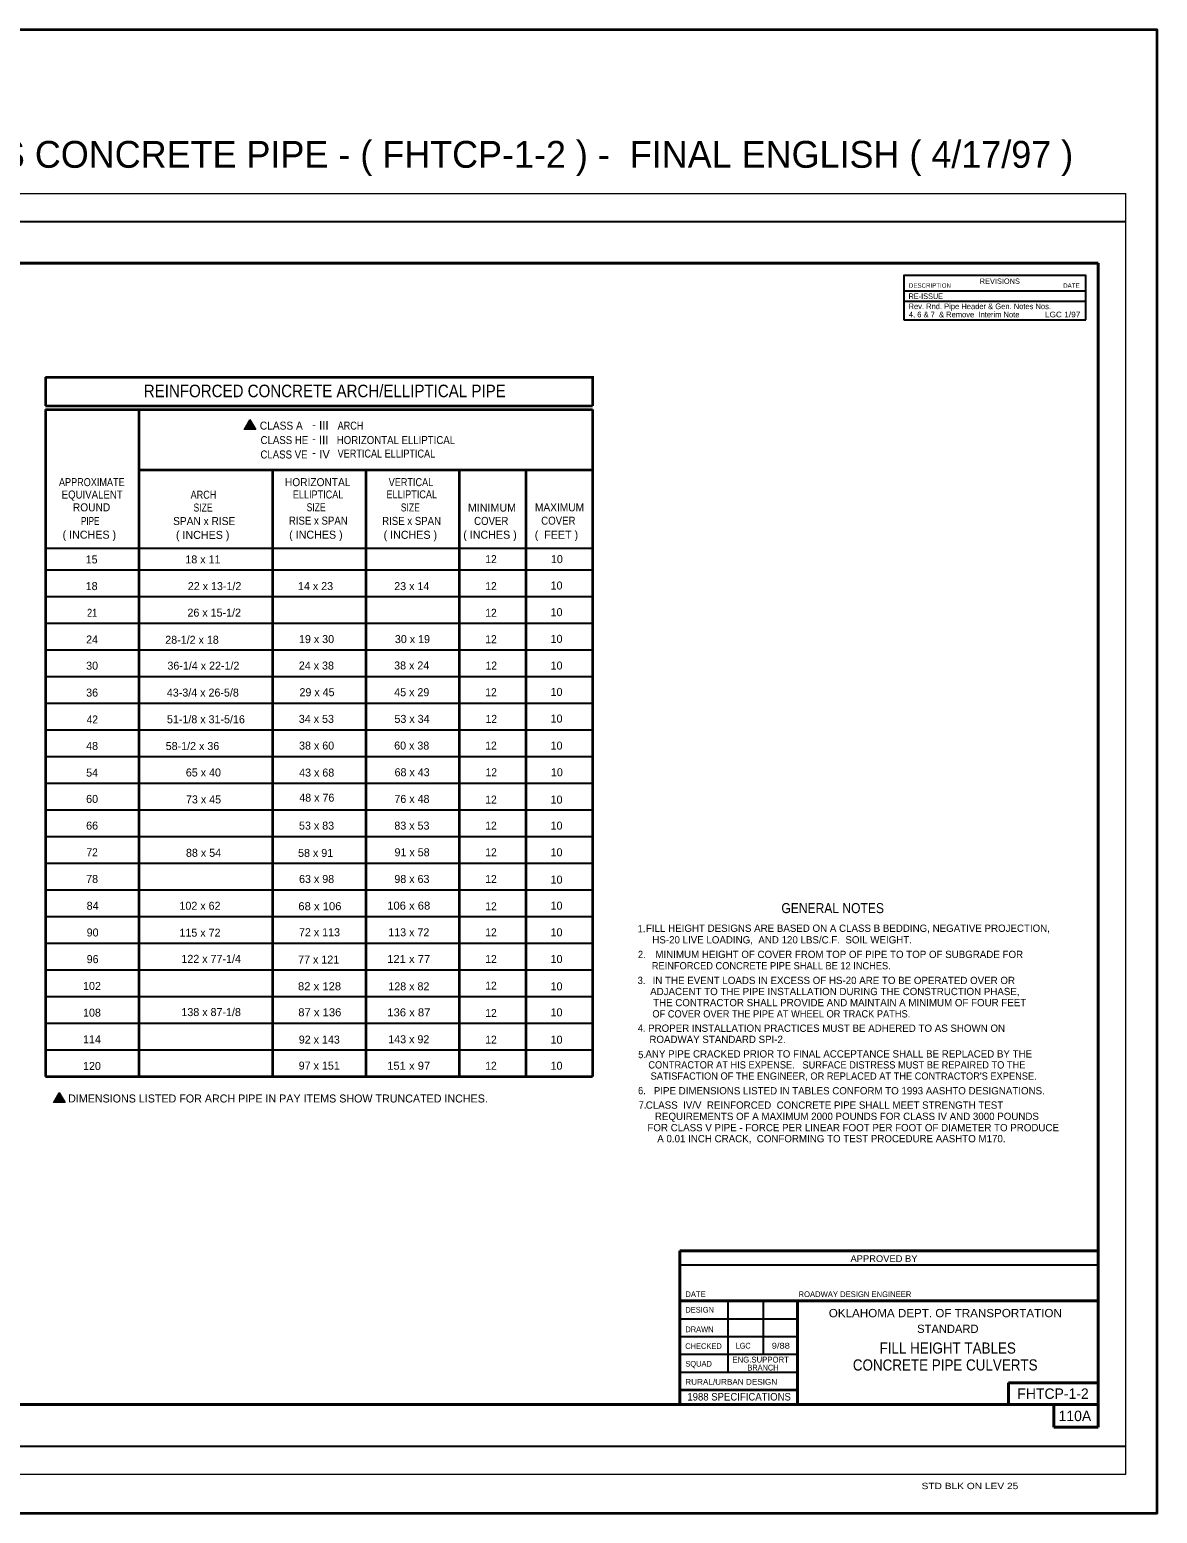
# Model space of a CAD drawing. Extents: x -11 to 393, y 8 to 509.
# Drawn here: x 168.4 to 370.9, y 242.7 to 509.2 of the extents above; entities that cross this region are included whole.
import ezdxf
from ezdxf.enums import TextEntityAlignment as Align

# ---------------------------------------------------------------- set-up
doc = ezdxf.new("R2010")
doc.units = 0
doc.header["$LTSCALE"] = 0.8
for name, color, linetype, lineweight in [('1', 7, 'Continuous', 40), ('10', 7, 'Continuous', 35), ('14', 7, 'Continuous', 35), ('15', 7, 'Continuous', 25), ('25', 7, 'Continuous', 25)]:
    doc.layers.add(name, color=color, linetype=linetype, lineweight=lineweight)

msp = doc.modelspace()

# ---------------------------------------------------------------- hatches: boundary and pattern name
at = {"layer": '25'}
for points in [[(206.9339, 437.3749), (207.9644, 439.1719), (208.9945, 437.3749)], [(172.6923, 316.5349), (173.7228, 318.3315), (174.7525, 316.5349)]]:
    msp.add_hatch(color=256, dxfattribs=at).paths.add_polyline_path(points)

# ---------------------------------------------------------------- linework, layer by layer
at = {"linetype": 'Continuous', "lineweight": 35}
msp.add_line((257.5, 430.1659), (257.5, 321.1575), dxfattribs=at)
at = {"layer": '1', "lineweight": 13}
for p, q in [((5.2963, 479.754), (365.2694, 479.754)), ((365.2694, 249.7714), (365.2694, 479.754)), ((5.2963, 249.7714), (365.2694, 249.7714))]:
    msp.add_line(p, q, dxfattribs=at)
at = {"layer": '1'}
for p, q in [((35.2941, 467.2553), (360.2695, 467.2553)), ((360.2695, 258.2145), (360.2695, 467.2553)), ((35.2941, 262.2705), (360.2695, 262.2705))]:
    msp.add_line(p, q, dxfattribs=at)
at = {"layer": '1', "lineweight": 25}
msp.add_line((20.2953, 254.7713), (365.2694, 254.7713), dxfattribs=at)
msp.add_lwpolyline([(20.2953, 254.7713), (20.2953, 474.7545), (365.2694, 474.7545)], dxfattribs=at)
at = {"layer": '10'}
for p, q in [((171.2518, 446.7972), (171.2518, 441.6222)), ((171.2518, 440.9472), (171.2518, 321.1568)), ((188.0215, 440.9472), (188.0215, 321.1575)), ((188.0215, 430.1659), (269.479, 430.1659)), ((211.9795, 430.1659), (211.9795, 321.1575)), ((228.7503, 430.1659), (228.7503, 321.1575)), ((245.521, 430.1659), (245.521, 321.1575))]:
    msp.add_line(p, q, dxfattribs=at)
at = {"layer": '10', "lineweight": 25}
for p, q in [((171.2518, 416.0929), (269.479, 416.0929)), ((171.2518, 412.1974), (269.479, 412.1974)), ((171.2518, 407.406), (269.479, 407.406)), ((171.2518, 402.6143), (269.479, 402.6143)), ((171.2518, 397.8229), (269.479, 397.8229)), ((171.2518, 393.0312), (269.479, 393.0312)), ((171.2518, 388.2394), (269.479, 388.2394)), ((171.2518, 383.448), (269.479, 383.448)), ((171.2518, 378.6563), (269.479, 378.6563)), ((171.2518, 373.8649), (269.479, 373.8649)), ((171.2518, 369.0732), (269.479, 369.0732)), ((171.2518, 364.2814), (269.479, 364.2814)), ((171.2518, 359.49), (269.479, 359.49)), ((171.2518, 354.6983), (269.479, 354.6983)), ((171.2518, 349.9073), (269.479, 349.9073)), ((171.2518, 345.1155), (269.479, 345.1155)), ((171.2518, 340.3242), (269.479, 340.3242)), ((171.2518, 335.5324), (269.479, 335.5324)), ((171.2518, 330.7407), (269.479, 330.7407)), ((171.2518, 325.9493), (269.479, 325.9493))]:
    msp.add_line(p, q, dxfattribs=at)
at = {"layer": '14'}
for p, q in [((171.2518, 446.7972), (269.479, 446.7972)), ((269.479, 446.9367), (269.479, 441.6222)), ((171.2518, 441.6222), (269.479, 441.6222)), ((171.2518, 440.9472), (269.479, 440.9472)), ((269.479, 440.9472), (269.479, 321.1575)), ((171.2518, 321.1575), (269.479, 321.1575))]:
    msp.add_line(p, q, dxfattribs=at)
at = {"layer": '25'}
for p, q in [((325.4024, 462.2768), (358.0897, 462.2768)), ((325.4024, 460.4078), (358.0897, 460.4078)), ((325.4024, 457.0665), (358.0897, 457.0665)), ((285.1484, 287.3674), (360.2695, 287.3674)), ((293.806, 280.8773), (293.806, 268.128)), ((300.1259, 280.8773), (300.1259, 271.2915)), ((285.1484, 277.6819), (306.3164, 277.6819)), ((285.1484, 274.4869), (306.3164, 274.4869)), ((285.1484, 271.2915), (306.2954, 271.2915)), ((285.1484, 268.0962), (306.2954, 268.0962))]:
    msp.add_line(p, q, dxfattribs=at)
at = {"layer": '25', "lineweight": 40}
for p, q in [((285.1383, 289.8638), (285.1383, 262.2705)), ((360.2695, 289.8638), (285.1383, 289.8638)), ((285.1383, 280.8773), (360.2695, 280.8773)), ((306.3097, 280.8773), (306.3097, 262.374)), ((344.1817, 266.1334), (360.2695, 266.1334)), ((344.1817, 262.2705), (344.1817, 266.1334)), ((352.2903, 258.2145), (352.2903, 262.2705)), ((352.2903, 258.2145), (360.2695, 258.2145))]:
    msp.add_line(p, q, dxfattribs=at)
at = {"layer": '25', "lineweight": 35}
msp.add_line((285.1484, 264.9008), (306.3123, 264.9008), dxfattribs=at)
msp.add_lwpolyline([(-10.511, 242.7209), (370.9047, 242.7209), (370.9047, 509.1912), (-10.511, 509.1912)], close=True, dxfattribs=at)
at = {"layer": '25'}
msp.add_lwpolyline([(358.0897, 457.0665), (358.0897, 465.0413), (325.4024, 465.0413), (325.4024, 457.0665)], dxfattribs=at)
at = {"layer": '25', "lineweight": 13}
for points in [[(206.9339, 437.3749), (207.9644, 439.1719), (208.9945, 437.3749)], [(172.6923, 316.5349), (173.7228, 318.3315), (174.7525, 316.5349)]]:
    msp.add_lwpolyline(points, close=True, dxfattribs=at)

# ---------------------------------------------------------------- texts
for s, width, p in [('ROUND', 0.95, (179.514, 422.6817)), ('PIPE', 0.75, (179.2716, 420.2318))]:
    msp.add_text(s, height=1.437, dxfattribs=dict(width=width)).set_placement(p, align=Align.CENTER)
at = {"layer": '1'}
msp.add_text('( pg. 110A ) STD. FILL HEIGHTS CONCRETE PIPE - ( FHTCP-1-2 ) -  FINAL ENGLISH ( 4/17/97 )', height=4.826, dxfattribs=at).set_placement((72.1435, 484.3845))
for s, height, width, p in [('1.', 1.307, 0.95, (278.2743, 347.0768)), ('2.', 1.307, 0.95, (278.3253, 342.4474)), ('3.', 1.307, 0.95, (278.281, 337.7843)), ('4.', 1.307, 0.95, (278.308, 329.2219)), ('5.', 1.307, 0.95, (278.3725, 324.471)), ('6.', 1.307, 0.95, (278.3455, 317.9899)), ('7.', 1.307, 0.95, (278.4651, 315.4084)), ('FILL HEIGHT TABLES', 2, 0.9, (333.2573, 271.4047)), ('CONCRETE PIPE CULVERTS', 2, 0.9, (332.8139, 268.3711))]:
    msp.add_text(s, height=height, dxfattribs=dict(at, width=width)).set_placement(p, align=Align.CENTER)
at = {"layer": '1', "width": 1.2}
msp.add_text('STD BLK ON LEV 25', height=1.139, dxfattribs=at).set_placement((328.5689, 247.065))
at = {"layer": '14', "width": 0.9}
msp.add_text('GENERAL NOTES', height=1.8, dxfattribs=at).set_placement((312.6055, 350.5193), align=Align.CENTER)
at = {"layer": '15'}
for s, height, width, p in [('REINFORCED CONCRETE ARCH/ELLIPTICAL PIPE', 2.25, 0.9, (221.3982, 443.1844)), ('CLASS A', 1.437, 0.95, (213.5941, 437.3558)), ('ARCH', 1.437, 0.85, (226.0197, 437.3554)), ('CLASS HE', 1.437, 0.9, (214.1466, 434.766)), ('HORIZONTAL ELLIPTICAL', 1.437, 0.9, (234.175, 434.766)), ('CLASS VE', 1.437, 0.9, (214.0717, 432.1767)), ('VERTICAL ELLIPTICAL', 1.437, 0.85, (232.4648, 432.3402)), ('APPROXIMATE', 1.437, 0.85, (179.5605, 427.2124)), ('EQUIVALENT', 1.437, 0.9, (179.6277, 424.9827)), ('ARCH', 1.437, 0.85, (199.6154, 424.9497)), ('HORIZONTAL', 1.437, 0.95, (220.1314, 427.2057)), ('ELLIPTICAL', 1.437, 0.85, (220.1997, 424.9883)), ('ELLIPTICAL', 1.437, 0.85, (237.0166, 425.0142)), ('VERTICAL', 1.437, 0.85, (236.8718, 427.206)), ('SIZE', 1.437, 0.8, (199.5344, 422.6434)), ('SIZE', 1.437, 0.8, (219.8485, 422.6993)), ('SIZE', 1.437, 0.8, (236.7625, 422.6625)), ('MAXIMUM', 1.437, 0.95, (263.5507, 422.6828)), ('SPAN x RISE', 1.437, 0.95, (199.7419, 420.219)), ('RISE x SPAN', 1.437, 0.9, (220.2355, 420.2967)), ('RISE x SPAN', 1.437, 0.9, (236.9898, 420.2468)), ('COVER', 1.437, 0.9, (251.2915, 420.2449)), ('COVER', 1.437, 0.9, (263.344, 420.2858)), ('12', 1.437, 0.95, (251.2518, 413.3779)), ('12', 1.437, 0.95, (251.2518, 408.5284)), ('21', 1.437, 0.85, (179.6146, 403.7434)), ('12', 1.437, 0.95, (251.2518, 403.737)), ('12', 1.437, 0.95, (251.2518, 399.0034)), ('12', 1.437, 0.95, (251.3095, 394.269)), ('12', 1.437, 0.95, (251.2518, 389.4777)), ('42', 1.437, 0.95, (179.6575, 384.5772)), ('12', 1.437, 0.95, (251.3099, 384.6863)), ('12', 1.437, 0.95, (251.2518, 379.8949)), ('12', 1.437, 0.95, (251.3095, 375.1032)), ('12', 1.437, 0.95, (251.2518, 370.1955)), ('12', 1.437, 0.95, (251.2518, 365.5197)), ('72', 1.437, 0.95, (179.6151, 360.7287)), ('12', 1.437, 0.95, (251.2518, 360.7279)), ('12', 1.437, 0.95, (251.2518, 355.9365)), ('68 x 106', 1.437, 1.05, (220.5209, 351.0447)), ('106 x 68', 1.437, 1.05, (236.4705, 351.1448)), ('12', 1.437, 0.95, (251.2518, 351.0293)), ('12', 1.437, 0.95, (251.2518, 346.353)), ('121 x 77', 1.437, 1.05, (236.4657, 341.5624)), ('12', 1.437, 0.95, (251.2518, 341.5617)), ('REINFORCED CONCRETE PIPE SHALL BE 12 INCHES.', 1.307, 0.95, (301.5805, 340.4187)), ('82 x 128', 1.437, 1.05, (220.458, 336.6702)), ('12', 1.437, 0.95, (251.2518, 336.7707)), ('87 x 136', 1.437, 1.05, (220.5063, 331.9947)), ('136 x 87', 1.437, 1.05, (236.4953, 331.9785)), ('12', 1.437, 0.95, (251.2518, 331.863)), ('OF COVER OVER THE PIPE AT WHEEL OR TRACK PATHS.', 1.307, 0.95, (303.3837, 331.7787)), ('12', 1.437, 0.95, (251.2518, 327.0713)), ('151 x 97', 1.437, 1.05, (236.4657, 322.395)), ('12', 1.437, 0.95, (251.2518, 322.395)), ('CONTRACTOR AT HIS EXPENSE.   SURFACE DISTRESS MUST BE REPAIRED TO THE', 1.307, 0.95, (313.357, 322.6148)), ("SATISFACTION OF THE ENGINEER, OR REPLACED AT THE CONTRACTOR'S EXPENSE.", 1.307, 0.95, (314.578, 320.607))]:
    msp.add_text(s, height=height, dxfattribs=dict(at, width=width)).set_placement(p, align=Align.CENTER)
for s, p in [('III', (220.3784, 437.3659)), ('III', (220.3465, 434.736)), ('IV', (220.3882, 432.1879))]:
    msp.add_text(s, height=1.53, dxfattribs=at).set_placement(p)
for s, height, p in [('MINIMUM', 1.437, (251.4168, 422.6423)), (' ( INCHES )', 1.437, (178.854, 417.7752)), (' ( INCHES )', 1.437, (199.2042, 417.7298)), (' ( INCHES )', 1.437, (219.5359, 417.7703)), (' ( INCHES )', 1.437, (236.4957, 417.7467)), (' ( INCHES )', 1.437, (250.8023, 417.7628)), (' (  FEET )', 1.437, (262.7328, 417.7624)), ('15', 1.437, (179.5295, 413.3265)), ('18 x 11', 1.437, (199.5097, 413.3322)), ('10', 1.437, (263.0776, 413.3783)), ('18', 1.437, (179.5296, 408.5352)), ('22 x 13-1/2', 1.437, (201.6096, 408.5355)), ('14 x 23', 1.437, (219.7399, 408.5442)), ('23 x 14', 1.437, (237.0241, 408.528)), ('10', 1.437, (263.0198, 408.6439)), ('26 x 15-1/2', 1.437, (201.5444, 403.773)), ('10', 1.437, (263.0198, 403.8529)), ('24', 1.437, (179.6148, 398.9517)), ('28-1/2 x 18', 1.437, (197.5533, 398.8902)), ('19 x 30', 1.437, (219.9179, 399.0188)), ('30 x 19', 1.437, (237.1386, 399.0188)), ('10', 1.437, (263.0198, 399.0612)), ('30', 1.437, (179.6145, 394.2454)), ('36-1/4 x 22-1/2', 1.437, (199.6004, 394.2402)), ('24 x 38', 1.437, (219.8911, 394.2694)), ('38 x 24', 1.437, (237.0049, 394.2852)), ('10', 1.437, (263.0198, 394.2694)), ('36', 1.437, (179.6153, 389.4113)), ('43-3/4 x 26-5/8', 1.437, (199.501, 389.4113)), ('29 x 45', 1.437, (220.0056, 389.478)), ('45 x 29', 1.437, (237.0198, 389.478)), ('10', 1.437, (263.0198, 389.5358)), ('51-1/8 x 31-5/16', 1.437, (200.0498, 384.6199)), ('34 x 53', 1.437, (219.8914, 384.6863)), ('53 x 34', 1.437, (237.0578, 384.6863)), ('10', 1.437, (263.0198, 384.744)), ('48', 1.437, (179.6148, 379.8282)), ('58-1/2 x 36', 1.437, (197.639, 379.809)), ('38 x 60', 1.437, (219.9321, 379.8949)), ('60 x 38', 1.437, (237.0098, 379.8949)), ('10', 1.437, (263.0198, 379.8949)), ('54', 1.437, (179.6148, 375.0364)), ('65 x 40', 1.437, (199.5978, 375.0604)), ('43 x 68', 1.437, (219.9462, 375.045)), ('68 x 43', 1.437, (237.0807, 375.1028)), ('10', 1.437, (263.0779, 375.1028)), ('60', 1.437, (179.6145, 370.311)), ('73 x 45', 1.437, (199.6221, 370.2192)), ('48 x 76', 1.437, (219.9659, 370.5428)), ('76 x 48', 1.437, (237.0499, 370.311)), ('10', 1.437, (263.0198, 370.1955)), ('66', 1.437, (179.6153, 365.5204)), ('53 x 83', 1.437, (219.9207, 365.5204)), ('83 x 53', 1.437, (237.0428, 365.5204)), ('10', 1.437, (263.0198, 365.5197)), ('88 x 54', 1.437, (199.6219, 360.636)), ('58 x 91', 1.437, (219.7544, 360.6124)), ('91 x 58', 1.437, (237.0732, 360.7287)), ('10', 1.437, (263.0198, 360.7279)), ('78', 1.437, (179.6148, 355.9365)), ('63 x 98', 1.437, (219.9289, 355.9365)), ('98 x 63', 1.437, (237.0428, 355.9365)), ('10', 1.437, (263.0198, 355.8218)), ('84', 1.437, (179.7048, 351.1197)), ('102 x 62', 1.437, (198.9863, 351.126)), ('10', 1.437, (263.0198, 351.1448)), ('90', 1.437, (179.705, 346.3279)), ('115 x 72', 1.437, (198.9863, 346.2874)), ('72 x 113', 1.437, (220.4495, 346.3688)), ('113 x 72', 1.437, (236.4859, 346.353)), ('10', 1.437, (263.0198, 346.3538)), ('FILL HEIGHT DESIGNS ARE BASED ON A CLASS B BEDDING, NEGATIVE PROJECTION,', 1.307, (315.3502, 347.1552)), ('HS-20 LIVE LOADING,  AND 120 LBS/C.F.  SOIL WEIGHT.', 1.307, (303.528, 345.0747)), ('MINIMUM HEIGHT OF COVER FROM TOP OF PIPE TO TOP OF SUBGRADE FOR', 1.307, (313.7821, 342.4598)), ('96', 1.437, (179.7046, 341.5365)), ('122 x 77-1/4', 1.437, (200.9913, 341.5875)), ('77 x 121', 1.437, (220.2993, 341.4627)), ('10', 1.437, (263.0198, 341.5617)), ('IN THE EVENT LOADS IN EXCESS OF HS-20 ARE TO BE OPERATED OVER OR', 1.307, (312.8086, 337.7847)), ('102', 1.437, (179.5885, 336.7197)), ('128 x 82', 1.437, (236.4953, 336.6544)), ('10', 1.437, (263.0198, 336.6544)), ('ADJACENT TO THE PIPE INSTALLATION DURING THE CONSTRUCTION PHASE, ', 1.307, (313.2355, 335.79)), ('108', 1.437, (179.5885, 331.9272)), ('138 x 87-1/8', 1.437, (200.9905, 332.0284)), ('10', 1.437, (263.0198, 331.9785)), ('THE CONTRACTOR SHALL PROVIDE AND MAINTAIN A MINIMUM OF FOUR FEET ', 1.307, (314.1049, 333.786)), ('PROPER INSTALLATION PRACTICES MUST BE ADHERED TO AS SHOWN ON', 1.307, (311.5103, 329.1983)), ('114', 1.437, (179.5885, 327.1365)), ('92 x 143', 1.437, (220.4183, 327.087)), ('143 x 92', 1.437, (236.4856, 327.1474)), ('10', 1.437, (263.0198, 327.0713)), ('ROADWAY STANDARD SPI-2.', 1.307, (291.9252, 327.1939)), ('ANY PIPE CRACKED PRIOR TO FINAL ACCEPTANCE SHALL BE REPLACED BY THE', 1.307, (313.6955, 324.5847)), ('120', 1.437, (179.5887, 322.3448)), ('97 x 151', 1.437, (220.4028, 322.4115)), ('10', 1.437, (263.0198, 322.395)), ('DIMENSIONS LISTED FOR ARCH PIPE IN PAY ITEMS SHOW TRUNCATED INCHES.', 1.437, (212.9931, 316.509)), ('PIPE DIMENSIONS LISTED IN TABLES CONFORM TO 1993 AASHTO DESIGNATIONS.', 1.307, (315.5896, 317.9614)), ('CLASS  IV/V  REINFORCED  CONCRETE PIPE SHALL MEET STRENGTH TEST ', 1.307, (311.3809, 315.3927)), ('REQUIREMENTS OF A MAXIMUM 2000 POUNDS FOR CLASS IV AND 3000 POUNDS ', 1.307, (315.4045, 313.3688)), ('FOR CLASS V PIPE - FORCE PER LINEAR FOOT PER FOOT OF DIAMETER TO PRODUCE ', 1.307, (316.5323, 311.3385)), ('A 0.01 INCH CRACK,  CONFORMING TO TEST PROCEDURE AASHTO M170.', 1.307, (312.3772, 309.3612))]:
    msp.add_text(s, height=height, dxfattribs=at).set_placement(p, align=Align.CENTER)
at = {"layer": '25'}
for s, height, p in [('DESCRIPTION', 0.7993, (326.2975, 462.8479)), ('DATE', 0.7993, (354.0037, 462.8292)), ('4, 6 & 7  & Remove  Interim Note', 1.012, (326.2897, 457.5248)), ('Rev. Rnd. Pipe Header & Gen. Notes Nos.', 1.012, (326.233, 458.9974)), ('DATE', 1.025, (286.1467, 281.5613)), ('ROADWAY DESIGN ENGINEER', 1.025, (306.4769, 281.5617)), ('STANDARD', 1.498, (327.7773, 275.1147)), ('ENG.SUPPORT', 1.042, (294.6007, 269.8058))]:
    msp.add_text(s, height=height, dxfattribs=at).set_placement(p)
for s, height, width, p in [('REVISIONS', 0.9591, 0.95, (339.0119, 463.5387)), ('RE-ISSUE ', 1.012, 0.85, (326.2327, 460.8098)), ('LGC 1/97', 1.012, 1.1, (350.7127, 457.5248)), ('APPROVED BY', 1.196, 1.05, (315.8028, 287.8669)), ('DESIGN', 1.025, 0.9, (286.1467, 278.7702)), ('OKLAHOMA DEPT. OF TRANSPORTATION', 1.486, 1.05, (311.9088, 277.944)), ('DRAWN', 1.025, 0.9, (286.1467, 275.2557)), ('CHECKED', 1.025, 0.95, (286.1268, 272.2399)), ('LGC', 1.042, 0.9, (295.1999, 272.3007)), ('9/88', 1.042, 1.2, (301.6597, 272.3007)), ('SQUAD', 1.025, 0.95, (286.1369, 269.0648)), ('BRANCH', 1.042, 0.95, (297.295, 268.3695)), ('RURAL/URBAN DESIGN', 1.042, 1.05, (286.1369, 265.8094))]:
    msp.add_text(s, height=height, dxfattribs=dict(at, width=width)).set_placement(p)
for s, height, p in [('-', 1.437, (219.4793, 437.5785)), ('-', 1.437, (219.4793, 435.0072)), ('-', 1.437, (219.4793, 432.5063)), ('FHTCP-1-2', 1.875, (352.1735, 263.278)), ('110A', 1.875, (356.1056, 259.2823))]:
    msp.add_text(s, height=height, dxfattribs=at).set_placement(p, align=Align.CENTER)
at = {"layer": '25', "width": 0.95}
msp.add_text('1988 SPECIFICATIONS', height=1.35, dxfattribs=at).set_placement((295.8025, 262.9842), align=Align.CENTER)

doc.saveas('drawing.dxf')
